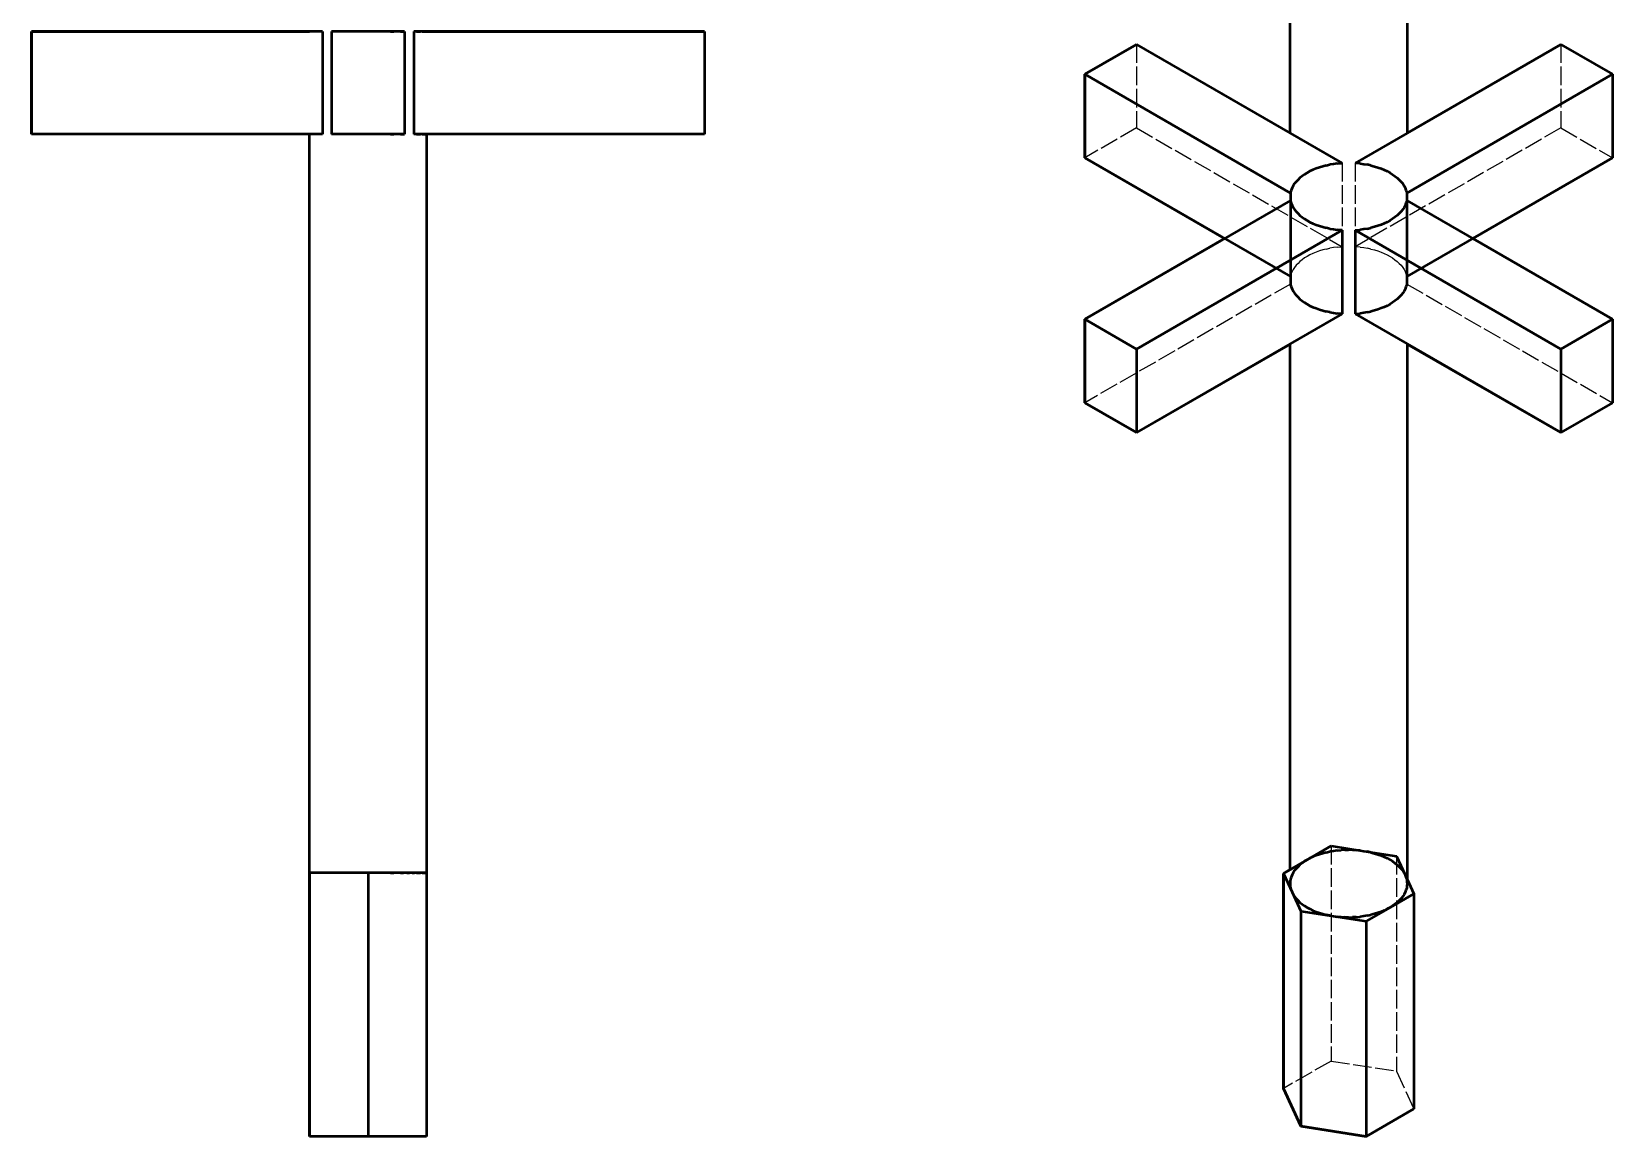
# Model space of a CAD drawing. Header units: millimetres. Extents: x 0 to 594, y 0 to 420.
# Drawn here: x 284 to 392, y 181.5 to 257 of the extents above; entities that cross this region are included whole.
import ezdxf

# ---------------------------------------------------------------- set-up
doc = ezdxf.new("R2010")
doc.units = ezdxf.units.MM
doc.linetypes.add('DASHED', pattern=[1.524, 1.27, -0.254])
doc.layers.add('OCULTA', color=8, linetype='DASHED', lineweight=25)
doc.layers.add('VISIBLE', color=7, linetype='CONTINUOUS', lineweight=50)

msp = doc.modelspace()

# ---------------------------------------------------------------- linework, layer by layer
at = {"layer": 'OCULTA'}
for p, q in [((283.97, 257), (283.97, 257)), ((303.85, 257), (283.97, 257)), ((283.97, 257), (283.97, 250)), ((302.97, 257), (302.98, 257)), ((302.98, 257), (303, 257)), ((303, 257), (303.05, 257)), ((303.05, 257), (303.11, 257)), ((303.11, 257), (303.18, 257)), ((303.18, 257), (303.27, 257)), ((303.38, 257), (303.27, 257)), ((303.38, 257), (303.5, 257)), ((303.5, 257), (303.64, 257)), ((303.8, 257), (303.64, 257)), ((303.85, 257), (303.8, 257)), ((303.85, 257), (303.85, 250)), ((304.47, 257), (304.47, 257)), ((304.47, 257), (304.53, 257)), ((304.47, 257), (304.47, 250)), ((309.47, 257), (304.47, 257)), ((304.47, 257), (304.47, 257)), ((304.47, 257), (304.47, 250)), ((304.53, 257), (304.75, 257)), ((304.97, 257), (304.75, 257)), ((305.2, 257), (304.97, 257)), ((305.2, 257), (305.44, 257)), ((305.68, 257), (305.44, 257)), ((305.93, 257), (305.68, 257)), ((306.19, 257), (305.93, 257)), ((306.45, 257), (306.19, 257)), ((306.71, 257), (306.45, 257)), ((306.97, 257), (306.71, 257)), ((307.23, 257), (306.97, 257)), ((307.49, 257), (307.23, 257)), ((307.75, 257), (307.49, 257)), ((308, 257), (307.75, 257)), ((308.25, 257), (308, 257)), ((308.5, 257), (308.25, 257)), ((308.74, 257), (308.5, 257)), ((308.97, 257), (308.74, 257)), ((309.19, 257), (308.97, 257)), ((309.4, 257), (309.19, 257)), ((309.47, 257), (309.4, 257)), ((309.47, 257), (309.47, 257)), ((309.47, 257), (309.47, 250)), ((309.47, 257), (309.47, 257)), ((309.47, 257), (309.47, 250)), ((329.97, 257), (310.09, 257)), ((310.14, 257), (310.09, 257)), ((310.09, 257), (310.09, 250)), ((310.29, 257), (310.14, 257)), ((310.43, 257), (310.29, 257)), ((310.56, 257), (310.43, 257)), ((310.66, 257), (310.56, 257)), ((310.76, 257), (310.66, 257)), ((310.83, 257), (310.76, 257)), ((310.89, 257), (310.83, 257)), ((310.93, 257), (310.89, 257)), ((310.96, 257), (310.93, 257)), ((310.97, 257), (310.96, 257)), ((329.97, 257), (329.97, 257)), ((329.97, 257), (329.97, 250)), ((359.5, 256.13), (359.5, 250.42)), ((388.5, 256.13), (388.5, 250.42)), ((283.97, 250), (283.97, 250)), ((303.85, 250), (283.97, 250)), ((302.97, 250), (302.98, 250)), ((302.98, 250), (303, 250)), ((303, 250), (303.05, 250)), ((303.05, 250), (303.11, 250)), ((303.11, 250), (303.18, 250)), ((303.18, 250), (303.27, 250)), ((303.38, 250), (303.27, 250)), ((303.38, 250), (303.5, 250)), ((303.5, 250), (303.64, 250)), ((303.8, 250), (303.64, 250)), ((303.85, 250), (303.8, 250)), ((304.47, 250), (304.47, 250)), ((304.47, 250), (304.53, 250)), ((309.47, 250), (304.47, 250)), ((304.47, 250), (304.47, 250)), ((304.53, 250), (304.75, 250)), ((304.97, 250), (304.75, 250)), ((305.2, 250), (304.97, 250)), ((305.2, 250), (305.44, 250)), ((305.68, 250), (305.44, 250)), ((305.93, 250), (305.68, 250)), ((306.19, 250), (305.93, 250)), ((306.45, 250), (306.19, 250)), ((306.71, 250), (306.45, 250)), ((306.97, 250), (306.71, 250)), ((307.23, 250), (306.97, 250)), ((307.49, 250), (307.23, 250)), ((307.75, 250), (307.49, 250)), ((308, 250), (307.75, 250)), ((308.25, 250), (308, 250)), ((308.5, 250), (308.25, 250)), ((308.74, 250), (308.5, 250)), ((308.97, 250), (308.74, 250)), ((309.19, 250), (308.97, 250)), ((309.4, 250), (309.19, 250)), ((309.47, 250), (309.4, 250)), ((309.47, 250), (309.47, 250)), ((309.47, 250), (309.47, 250)), ((329.97, 250), (310.09, 250)), ((310.14, 250), (310.09, 250)), ((310.29, 250), (310.14, 250)), ((310.43, 250), (310.29, 250)), ((310.56, 250), (310.43, 250)), ((310.66, 250), (310.56, 250)), ((310.76, 250), (310.66, 250)), ((310.83, 250), (310.76, 250)), ((310.89, 250), (310.83, 250)), ((310.93, 250), (310.89, 250)), ((310.96, 250), (310.93, 250)), ((310.97, 250), (310.96, 250)), ((329.97, 250), (329.97, 250)), ((359.5, 250.42), (355.97, 248.37)), ((359.5, 250.42), (373.56, 242.3)), ((388.5, 250.42), (374.44, 242.3)), ((388.5, 250.42), (392.03, 248.37)), ((373.56, 248.02), (373.56, 242.3)), ((374.44, 248.02), (374.44, 242.3)), ((372.23, 242.08), (372, 242.01)), ((372.47, 242.14), (372.23, 242.08)), ((372.47, 242.14), (372.71, 242.19)), ((372.96, 242.24), (372.71, 242.19)), ((373.22, 242.27), (372.96, 242.24)), ((373.22, 242.27), (373.48, 242.3)), ((373.48, 242.3), (373.56, 242.3)), ((374.52, 242.3), (374.44, 242.3)), ((374.78, 242.27), (374.52, 242.3)), ((374.78, 242.27), (375.04, 242.24)), ((375.04, 242.24), (375.29, 242.19)), ((375.53, 242.14), (375.29, 242.19)), ((375.53, 242.14), (375.77, 242.08)), ((375.77, 242.08), (376, 242.01)), ((370.41, 241.03), (370.3, 240.89)), ((370.54, 241.16), (370.41, 241.03)), ((370.67, 241.29), (370.54, 241.16)), ((370.83, 241.41), (370.67, 241.29)), ((370.99, 241.53), (370.83, 241.41)), ((371.17, 241.64), (370.99, 241.53)), ((371.36, 241.74), (371.17, 241.64)), ((371.56, 241.84), (371.36, 241.74)), ((371.78, 241.93), (371.56, 241.84)), ((372, 242.01), (371.78, 241.93)), ((376, 242.01), (376.22, 241.93)), ((376.22, 241.93), (376.44, 241.84)), ((376.44, 241.84), (376.64, 241.74)), ((376.64, 241.74), (376.83, 241.64)), ((376.83, 241.64), (377.01, 241.53)), ((377.01, 241.53), (377.17, 241.41)), ((377.17, 241.41), (377.33, 241.29)), ((377.33, 241.29), (377.46, 241.16)), ((377.46, 241.16), (377.59, 241.03)), ((377.59, 241.03), (377.7, 240.89)), ((370.08, 240.46), (370.03, 240.31)), ((370.03, 240.31), (370.03, 240.26)), ((370.14, 240.6), (370.08, 240.46)), ((370.21, 240.75), (370.14, 240.6)), ((370.3, 240.89), (370.21, 240.75)), ((377.7, 240.89), (377.79, 240.75)), ((377.79, 240.75), (377.86, 240.6)), ((377.86, 240.6), (377.92, 240.46)), ((377.92, 240.46), (377.97, 240.31)), ((377.97, 240.31), (377.97, 240.26)), ((370.03, 239.75), (355.97, 231.64)), ((377.97, 239.75), (392.03, 231.64)), ((372.8, 201.35), (372.8, 186.65)), ((377.27, 200.66), (377.27, 185.96)), ((302.97, 199.5), (302.97, 199.5)), ((302.97, 199.5), (302.98, 199.5)), ((304.97, 199.5), (302.97, 199.5)), ((302.97, 199.5), (302.97, 199.5)), ((302.97, 199.5), (302.97, 181.5)), ((302.98, 199.5), (303, 199.5)), ((303, 199.5), (303.05, 199.5)), ((303.05, 199.5), (303.11, 199.5)), ((303.11, 199.5), (303.18, 199.5)), ((303.18, 199.5), (303.27, 199.5)), ((303.38, 199.5), (303.27, 199.5)), ((303.38, 199.5), (303.5, 199.5)), ((303.5, 199.5), (303.64, 199.5)), ((303.8, 199.5), (303.64, 199.5)), ((303.8, 199.5), (303.96, 199.5)), ((304.14, 199.5), (303.96, 199.5)), ((304.14, 199.5), (304.33, 199.5)), ((304.53, 199.5), (304.33, 199.5)), ((304.53, 199.5), (304.75, 199.5)), ((304.97, 199.5), (304.75, 199.5)), ((306.97, 199.5), (304.97, 199.5)), ((305.2, 199.5), (304.97, 199.5)), ((305.2, 199.5), (305.44, 199.5)), ((305.68, 199.5), (305.44, 199.5)), ((305.93, 199.5), (305.68, 199.5)), ((306.19, 199.5), (305.93, 199.5)), ((306.45, 199.5), (306.19, 199.5)), ((306.71, 199.5), (306.45, 199.5)), ((306.97, 199.5), (306.71, 199.5)), ((307.23, 199.5), (306.97, 199.5)), ((308.97, 199.5), (306.97, 199.5)), ((306.97, 199.5), (306.97, 181.5)), ((307.49, 199.5), (307.23, 199.5)), ((307.75, 199.5), (307.49, 199.5)), ((308, 199.5), (307.75, 199.5)), ((308.25, 199.5), (308, 199.5)), ((308.5, 199.5), (308.25, 199.5)), ((308.74, 199.5), (308.5, 199.5)), ((308.97, 199.5), (308.74, 199.5)), ((310.97, 199.5), (308.97, 199.5)), ((309.19, 199.5), (308.97, 199.5)), ((309.4, 199.5), (309.19, 199.5)), ((309.61, 199.5), (309.4, 199.5)), ((309.8, 199.5), (309.61, 199.5)), ((309.98, 199.5), (309.8, 199.5)), ((310.14, 199.5), (309.98, 199.5)), ((310.29, 199.5), (310.14, 199.5)), ((310.43, 199.5), (310.29, 199.5)), ((310.56, 199.5), (310.43, 199.5)), ((310.66, 199.5), (310.56, 199.5)), ((310.76, 199.5), (310.66, 199.5)), ((310.83, 199.5), (310.76, 199.5)), ((310.89, 199.5), (310.83, 199.5)), ((310.93, 199.5), (310.89, 199.5)), ((310.96, 199.5), (310.93, 199.5)), ((310.97, 199.5), (310.96, 199.5)), ((310.97, 199.5), (310.97, 199.5)), ((310.97, 199.5), (310.97, 199.5)), ((310.97, 199.5), (310.97, 181.5)), ((372.8, 186.65), (369.54, 184.77)), ((372.8, 186.65), (377.27, 185.96)), ((377.27, 185.96), (378.46, 183.39)), ((302.97, 181.5), (302.97, 181.5)), ((306.97, 181.5), (302.97, 181.5)), ((310.97, 181.5), (306.97, 181.5)), ((310.97, 181.5), (310.97, 181.5))]:
    msp.add_line(p, q, dxfattribs=at)
at = {"layer": 'VISIBLE'}
for p, q in [((370, 250.07), (370, 276.48)), ((378, 276.48), (378, 250.07)), ((303.85, 257), (283.97, 257)), ((283.97, 257), (283.97, 250)), ((283.97, 257), (283.97, 257)), ((283.97, 257), (283.97, 257)), ((283.97, 257), (302.97, 257)), ((283.97, 250), (283.97, 257)), ((302.98, 257), (302.97, 257)), ((302.97, 257), (302.97, 257)), ((303, 257), (302.98, 257)), ((303.05, 257), (303, 257)), ((303.11, 257), (303.05, 257)), ((303.18, 257), (303.11, 257)), ((303.27, 257), (303.18, 257)), ((303.38, 257), (303.27, 257)), ((303.5, 257), (303.38, 257)), ((303.64, 257), (303.5, 257)), ((303.8, 257), (303.64, 257)), ((303.85, 257), (303.8, 257)), ((303.85, 257), (303.85, 250)), ((309.47, 257), (304.47, 257)), ((304.47, 257), (304.47, 250)), ((304.53, 257), (304.47, 257)), ((304.47, 257), (304.47, 250)), ((304.75, 257), (304.53, 257)), ((304.97, 257), (304.75, 257)), ((305.2, 257), (304.97, 257)), ((305.44, 257), (305.2, 257)), ((305.68, 257), (305.44, 257)), ((305.93, 257), (305.68, 257)), ((306.19, 257), (305.93, 257)), ((306.45, 257), (306.19, 257)), ((306.71, 257), (306.45, 257)), ((306.97, 257), (306.71, 257)), ((307.23, 257), (306.97, 257)), ((307.49, 257), (307.23, 257)), ((307.75, 257), (307.49, 257)), ((308, 257), (307.75, 257)), ((308.25, 257), (308, 257)), ((308.5, 257), (308.25, 257)), ((308.5, 257), (308.74, 257)), ((308.97, 257), (308.74, 257)), ((309.19, 257), (308.97, 257)), ((309.19, 257), (309.4, 257)), ((309.4, 257), (309.47, 257)), ((309.47, 257), (309.47, 250)), ((309.47, 257), (309.47, 250)), ((329.97, 257), (310.09, 257)), ((310.14, 257), (310.09, 257)), ((310.09, 257), (310.09, 250)), ((310.29, 257), (310.14, 257)), ((310.29, 257), (310.43, 257)), ((310.43, 257), (310.56, 257)), ((310.66, 257), (310.56, 257)), ((310.66, 257), (310.76, 257)), ((310.76, 257), (310.83, 257)), ((310.83, 257), (310.89, 257)), ((310.89, 257), (310.93, 257)), ((310.93, 257), (310.96, 257)), ((310.96, 257), (310.97, 257)), ((310.97, 257), (310.97, 257)), ((310.97, 257), (329.97, 257)), ((329.97, 257), (329.97, 250)), ((329.97, 257), (329.97, 257)), ((329.97, 257), (329.97, 257)), ((329.97, 257), (329.97, 250)), ((359.5, 256.13), (355.97, 254.09)), ((355.97, 254.09), (359.5, 256.13)), ((359.5, 256.13), (373.56, 248.02)), ((359.5, 256.13), (359.5, 256.13)), ((359.5, 256.13), (359.5, 256.13)), ((359.5, 256.13), (370, 250.07)), ((388.5, 256.13), (374.44, 248.02)), ((378, 250.07), (388.5, 256.13)), ((388.5, 256.13), (392.03, 254.09)), ((388.5, 256.13), (388.5, 256.13)), ((388.5, 256.13), (388.5, 256.13)), ((388.5, 256.13), (392.03, 254.09)), ((355.97, 254.09), (355.97, 248.37)), ((355.97, 254.09), (370.03, 245.97)), ((355.97, 248.37), (355.97, 254.09)), ((355.97, 254.09), (355.97, 254.09)), ((355.97, 254.09), (355.97, 254.09)), ((392.03, 254.09), (377.97, 245.97)), ((392.03, 254.09), (392.03, 248.37)), ((392.03, 254.09), (392.03, 254.09)), ((392.03, 254.09), (392.03, 254.09)), ((392.03, 254.09), (392.03, 248.37)), ((303.85, 250), (283.97, 250)), ((302.97, 250), (283.97, 250)), ((283.97, 250), (283.97, 250)), ((283.97, 250), (283.97, 250)), ((302.98, 250), (302.97, 250)), ((302.97, 181.5), (302.97, 250)), ((302.97, 250), (302.97, 250)), ((302.97, 250), (302.97, 250)), ((302.97, 250), (302.97, 250)), ((302.97, 250), (302.97, 250)), ((302.97, 250), (302.97, 250)), ((302.97, 250), (302.97, 250)), ((302.97, 250), (302.97, 250)), ((302.97, 250), (302.97, 250)), ((302.97, 250), (302.97, 250)), ((302.97, 250), (302.97, 250)), ((302.97, 250), (302.97, 250)), ((302.97, 250), (302.97, 250)), ((302.97, 250), (302.97, 250)), ((302.97, 250), (302.97, 250)), ((302.97, 250), (302.97, 250)), ((302.97, 250), (302.97, 250)), ((303, 250), (302.98, 250)), ((303.05, 250), (303, 250)), ((303.11, 250), (303.05, 250)), ((303.18, 250), (303.11, 250)), ((303.27, 250), (303.18, 250)), ((303.38, 250), (303.27, 250)), ((303.5, 250), (303.38, 250)), ((303.64, 250), (303.5, 250)), ((303.8, 250), (303.64, 250)), ((303.85, 250), (303.8, 250)), ((309.47, 250), (304.47, 250)), ((304.53, 250), (304.47, 250)), ((304.75, 250), (304.53, 250)), ((304.97, 250), (304.75, 250)), ((305.2, 250), (304.97, 250)), ((305.44, 250), (305.2, 250)), ((305.68, 250), (305.44, 250)), ((305.93, 250), (305.68, 250)), ((306.19, 250), (305.93, 250)), ((306.45, 250), (306.19, 250)), ((306.71, 250), (306.45, 250)), ((306.97, 250), (306.71, 250)), ((307.23, 250), (306.97, 250)), ((307.49, 250), (307.23, 250)), ((307.75, 250), (307.49, 250)), ((308, 250), (307.75, 250)), ((308.25, 250), (308, 250)), ((308.5, 250), (308.25, 250)), ((308.5, 250), (308.74, 250)), ((308.97, 250), (308.74, 250)), ((309.19, 250), (308.97, 250)), ((309.19, 250), (309.4, 250)), ((309.4, 250), (309.47, 250)), ((329.97, 250), (310.09, 250)), ((310.14, 250), (310.09, 250)), ((310.29, 250), (310.14, 250)), ((310.29, 250), (310.43, 250)), ((310.43, 250), (310.56, 250)), ((310.66, 250), (310.56, 250)), ((310.66, 250), (310.76, 250)), ((310.76, 250), (310.83, 250)), ((310.83, 250), (310.89, 250)), ((310.89, 250), (310.93, 250)), ((310.93, 250), (310.96, 250)), ((310.96, 250), (310.97, 250)), ((329.97, 250), (310.97, 250)), ((310.97, 250), (310.97, 250)), ((310.97, 250), (310.97, 250)), ((310.97, 250), (310.97, 250)), ((310.97, 250), (310.97, 250)), ((310.97, 250), (310.97, 250)), ((310.97, 250), (310.97, 250)), ((310.97, 250), (310.97, 250)), ((310.97, 250), (310.97, 250)), ((310.97, 250), (310.97, 250)), ((310.97, 250), (310.97, 250)), ((310.97, 250), (310.97, 250)), ((310.97, 250), (310.97, 250)), ((310.97, 250), (310.97, 250)), ((310.97, 250), (310.97, 250)), ((310.97, 250), (310.97, 250)), ((310.97, 250), (310.97, 250)), ((310.97, 250), (310.97, 181.5)), ((329.97, 250), (329.97, 250)), ((329.97, 250), (329.97, 250)), ((370, 250.07), (370, 250.07)), ((370, 250.07), (370, 250.07)), ((370, 250.07), (370, 250.07)), ((370, 250.07), (370, 250.07)), ((370, 250.07), (370, 250.07)), ((370, 250.07), (370, 250.07)), ((370, 250.07), (370, 250.07)), ((370, 250.07), (370, 250.07)), ((370, 250.07), (370, 250.07)), ((370, 250.07), (370, 250.07)), ((370, 250.07), (370, 250.07)), ((370, 250.07), (370, 250.07)), ((370, 250.07), (370, 250.07)), ((370, 250.07), (370, 250.07)), ((370, 250.07), (370, 250.07)), ((370, 250.07), (370, 250.07)), ((370, 250.07), (370, 250.07)), ((370, 250.07), (370, 250.07)), ((370, 250.07), (370, 250.07)), ((370, 250.07), (370, 250.07)), ((370, 250.07), (370, 250.07)), ((378, 250.07), (378, 250.07)), ((378, 250.07), (378, 250.07)), ((378, 250.07), (378, 250.07)), ((378, 250.07), (378, 250.07)), ((378, 250.07), (378, 250.07)), ((378, 250.07), (378, 250.07)), ((378, 250.07), (378, 250.07)), ((378, 250.07), (378, 250.07)), ((378, 250.07), (378, 250.07)), ((378, 250.07), (378, 250.07)), ((378, 250.07), (378, 250.07)), ((378, 250.07), (378, 250.07)), ((378, 250.07), (378, 250.07)), ((378, 250.07), (378, 250.07)), ((378, 250.07), (378, 250.07)), ((378, 250.07), (378, 250.07)), ((378, 250.07), (378, 250.07)), ((378, 250.07), (378, 250.07)), ((378, 250.07), (378, 250.07)), ((378, 250.07), (378, 250.07)), ((378, 250.07), (378, 250.07)), ((355.97, 248.37), (370.03, 240.26)), ((365.51, 242.86), (355.97, 248.37)), ((355.97, 248.37), (355.97, 248.37)), ((355.97, 248.37), (355.97, 248.37)), ((371.56, 247.55), (371.36, 247.46)), ((371.78, 247.64), (371.56, 247.55)), ((372, 247.72), (371.78, 247.64)), ((372.23, 247.79), (372, 247.72)), ((372.47, 247.85), (372.23, 247.79)), ((372.47, 247.85), (372.71, 247.91)), ((372.96, 247.95), (372.71, 247.91)), ((373.22, 247.99), (372.96, 247.95)), ((373.22, 247.99), (373.48, 248.01)), ((373.48, 248.01), (373.56, 248.02)), ((374.52, 248.01), (374.44, 248.02)), ((374.78, 247.99), (374.52, 248.01)), ((374.78, 247.99), (375.04, 247.95)), ((375.04, 247.95), (375.29, 247.91)), ((375.53, 247.85), (375.29, 247.91)), ((375.53, 247.85), (375.77, 247.79)), ((375.77, 247.79), (376, 247.72)), ((376, 247.72), (376.22, 247.64)), ((376.22, 247.64), (376.44, 247.55)), ((376.44, 247.55), (376.64, 247.46)), ((392.03, 248.37), (377.97, 240.26)), ((392.03, 248.37), (382.49, 242.86)), ((392.03, 248.37), (392.03, 248.37)), ((392.03, 248.37), (392.03, 248.37)), ((370.21, 246.46), (370.14, 246.32)), ((370.3, 246.61), (370.21, 246.46)), ((370.41, 246.74), (370.3, 246.61)), ((370.54, 246.88), (370.41, 246.74)), ((370.67, 247), (370.54, 246.88)), ((370.83, 247.13), (370.67, 247)), ((370.99, 247.24), (370.83, 247.13)), ((371.17, 247.35), (370.99, 247.24)), ((371.36, 247.46), (371.17, 247.35)), ((376.64, 247.46), (376.83, 247.35)), ((376.83, 247.35), (377.01, 247.24)), ((377.01, 247.24), (377.17, 247.13)), ((377.17, 247.13), (377.33, 247)), ((377.33, 247), (377.46, 246.88)), ((377.46, 246.88), (377.59, 246.74)), ((377.59, 246.74), (377.7, 246.61)), ((377.7, 246.61), (377.79, 246.46)), ((377.79, 246.46), (377.86, 246.32)), ((370.03, 245.47), (355.97, 237.35)), ((370.08, 246.17), (370.03, 246.02)), ((370.03, 246.02), (370.03, 245.97)), ((370.03, 245.97), (370.03, 240.26)), ((370.03, 245.47), (370.03, 245.42)), ((370.03, 245.47), (370.03, 239.75)), ((370.03, 245.42), (370.08, 245.27)), ((370.14, 246.32), (370.08, 246.17)), ((377.86, 246.32), (377.92, 246.17)), ((377.92, 246.17), (377.97, 246.02)), ((377.97, 245.42), (377.92, 245.27)), ((377.97, 246.02), (377.97, 245.97)), ((377.97, 245.97), (377.97, 240.26)), ((377.97, 245.47), (377.97, 245.42)), ((377.97, 245.47), (377.97, 239.75)), ((377.97, 245.47), (392.03, 237.35)), ((370.08, 245.27), (370.14, 245.12)), ((370.14, 245.12), (370.21, 244.98)), ((370.21, 244.98), (370.3, 244.84)), ((370.3, 244.84), (370.41, 244.7)), ((370.41, 244.7), (370.54, 244.57)), ((370.54, 244.57), (370.67, 244.44)), ((370.67, 244.44), (370.83, 244.32)), ((370.83, 244.32), (370.99, 244.2)), ((377.17, 244.32), (377.01, 244.2)), ((377.33, 244.44), (377.17, 244.32)), ((377.46, 244.57), (377.33, 244.44)), ((377.59, 244.7), (377.46, 244.57)), ((377.7, 244.84), (377.59, 244.7)), ((377.79, 244.98), (377.7, 244.84)), ((377.86, 245.12), (377.79, 244.98)), ((377.92, 245.27), (377.86, 245.12)), ((373.56, 243.43), (359.5, 235.31)), ((370.99, 244.2), (371.17, 244.09)), ((371.17, 244.09), (371.36, 243.98)), ((371.36, 243.98), (371.56, 243.89)), ((371.56, 243.89), (371.78, 243.8)), ((371.78, 243.8), (372, 243.72)), ((372, 243.72), (372.23, 243.65)), ((372.23, 243.65), (372.47, 243.59)), ((372.71, 243.53), (372.47, 243.59)), ((372.71, 243.53), (372.96, 243.49)), ((372.96, 243.49), (373.22, 243.46)), ((373.48, 243.43), (373.22, 243.46)), ((373.56, 243.43), (373.48, 243.43)), ((373.56, 243.43), (373.56, 237.71)), ((374.44, 243.43), (374.52, 243.43)), ((374.44, 243.43), (374.44, 237.71)), ((374.44, 243.43), (388.5, 235.31)), ((374.52, 243.43), (374.78, 243.46)), ((375.04, 243.49), (374.78, 243.46)), ((375.29, 243.53), (375.04, 243.49)), ((375.29, 243.53), (375.53, 243.59)), ((375.77, 243.65), (375.53, 243.59)), ((376, 243.72), (375.77, 243.65)), ((376.22, 243.8), (376, 243.72)), ((376.44, 243.89), (376.22, 243.8)), ((376.64, 243.98), (376.44, 243.89)), ((376.83, 244.09), (376.64, 243.98)), ((377.01, 244.2), (376.83, 244.09)), ((355.97, 237.35), (365.51, 242.86)), ((365.51, 242.86), (365.51, 242.86)), ((365.51, 242.86), (365.51, 242.86)), ((365.51, 242.86), (365.51, 242.86)), ((365.51, 242.86), (365.51, 242.86)), ((365.51, 242.86), (365.51, 242.86)), ((365.51, 242.86), (365.51, 242.86)), ((365.51, 242.86), (365.51, 242.86)), ((365.51, 242.86), (365.51, 242.86)), ((365.51, 242.86), (365.51, 242.86)), ((365.51, 242.86), (365.51, 242.86)), ((365.51, 242.86), (365.51, 242.86)), ((365.51, 242.86), (365.51, 242.86)), ((365.51, 242.86), (365.51, 242.86)), ((365.51, 242.86), (365.51, 242.86)), ((365.51, 242.86), (365.51, 242.86)), ((365.51, 242.86), (365.51, 242.86)), ((365.51, 242.86), (365.51, 242.86)), ((365.51, 242.86), (365.51, 242.86)), ((365.51, 242.86), (365.51, 242.86)), ((365.51, 242.86), (365.51, 242.86)), ((365.51, 242.86), (365.51, 242.86)), ((382.49, 242.86), (382.49, 242.86)), ((382.49, 242.86), (382.49, 242.86)), ((382.49, 242.86), (382.49, 242.86)), ((382.49, 242.86), (382.49, 242.86)), ((382.49, 242.86), (382.49, 242.86)), ((382.49, 242.86), (382.49, 242.86)), ((382.49, 242.86), (382.49, 242.86)), ((382.49, 242.86), (382.49, 242.86)), ((382.49, 242.86), (382.49, 242.86)), ((382.49, 242.86), (382.49, 242.86)), ((382.49, 242.86), (382.49, 242.86)), ((382.49, 242.86), (382.49, 242.86)), ((382.49, 242.86), (382.49, 242.86)), ((382.49, 242.86), (382.49, 242.86)), ((382.49, 242.86), (382.49, 242.86)), ((382.49, 242.86), (382.49, 242.86)), ((382.49, 242.86), (382.49, 242.86)), ((382.49, 242.86), (382.49, 242.86)), ((382.49, 242.86), (382.49, 242.86)), ((382.49, 242.86), (382.49, 242.86)), ((382.49, 242.86), (382.49, 242.86)), ((382.49, 242.86), (392.03, 237.35)), ((370.03, 239.75), (370.03, 239.7)), ((370.03, 239.7), (370.08, 239.56)), ((370.08, 239.56), (370.14, 239.41)), ((370.14, 239.41), (370.21, 239.26)), ((370.21, 239.26), (370.3, 239.12)), ((370.3, 239.12), (370.41, 238.98)), ((370.41, 238.98), (370.54, 238.85)), ((370.54, 238.85), (370.67, 238.72)), ((377.46, 238.85), (377.33, 238.72)), ((377.59, 238.98), (377.46, 238.85)), ((377.7, 239.12), (377.59, 238.98)), ((377.79, 239.26), (377.7, 239.12)), ((377.86, 239.41), (377.79, 239.26)), ((377.92, 239.56), (377.86, 239.41)), ((377.97, 239.7), (377.92, 239.56)), ((377.97, 239.75), (377.97, 239.7)), ((370.67, 238.72), (370.83, 238.6)), ((370.83, 238.6), (370.99, 238.48)), ((370.99, 238.48), (371.17, 238.37)), ((371.17, 238.37), (371.36, 238.27)), ((371.36, 238.27), (371.56, 238.17)), ((371.56, 238.17), (371.78, 238.09)), ((371.78, 238.09), (372, 238.01)), ((372, 238.01), (372.23, 237.93)), ((372.23, 237.93), (372.47, 237.87)), ((372.71, 237.82), (372.47, 237.87)), ((372.71, 237.82), (372.96, 237.78)), ((372.96, 237.78), (373.22, 237.74)), ((373.48, 237.72), (373.22, 237.74)), ((374.52, 237.72), (374.78, 237.74)), ((375.04, 237.78), (374.78, 237.74)), ((375.29, 237.82), (375.04, 237.78)), ((375.29, 237.82), (375.53, 237.87)), ((375.77, 237.93), (375.53, 237.87)), ((376, 238.01), (375.77, 237.93)), ((376.22, 238.09), (376, 238.01)), ((376.44, 238.17), (376.22, 238.09)), ((376.64, 238.27), (376.44, 238.17)), ((376.83, 238.37), (376.64, 238.27)), ((377.01, 238.48), (376.83, 238.37)), ((377.17, 238.6), (377.01, 238.48)), ((377.33, 238.72), (377.17, 238.6)), ((355.97, 237.35), (355.97, 231.64)), ((355.97, 237.35), (359.5, 235.31)), ((355.97, 231.64), (355.97, 237.35)), ((355.97, 237.35), (355.97, 237.35)), ((355.97, 237.35), (355.97, 237.35)), ((373.56, 237.71), (359.5, 229.6)), ((373.56, 237.71), (373.48, 237.72)), ((374.44, 237.71), (374.52, 237.72)), ((374.44, 237.71), (388.5, 229.6)), ((392.03, 237.35), (388.5, 235.31)), ((392.03, 237.35), (392.03, 231.64)), ((392.03, 237.35), (392.03, 237.35)), ((392.03, 237.35), (392.03, 237.35)), ((392.03, 237.35), (392.03, 231.64)), ((370, 235.65), (359.5, 229.6)), ((370, 235.65), (370, 235.65)), ((370, 235.65), (370, 235.65)), ((370, 235.65), (370, 235.65)), ((370, 235.65), (370, 235.65)), ((370, 235.65), (370, 235.65)), ((370, 235.65), (370, 235.65)), ((370, 235.65), (370, 235.65)), ((370, 235.65), (370, 235.65)), ((370, 235.65), (370, 235.65)), ((370, 235.65), (370, 235.65)), ((370, 235.65), (370, 235.65)), ((370, 235.65), (370, 235.65)), ((370, 235.65), (370, 235.65)), ((370, 235.65), (370, 235.65)), ((370, 199.73), (370, 235.65)), ((370, 235.65), (370, 235.65)), ((370, 235.65), (370, 235.65)), ((370, 235.65), (370, 235.65)), ((370, 235.65), (370, 235.65)), ((370, 235.65), (370, 235.65)), ((370, 235.65), (370, 235.65)), ((370, 235.65), (370, 235.65)), ((388.5, 229.6), (378, 235.65)), ((378, 235.65), (378, 235.65)), ((378, 235.65), (378, 235.65)), ((378, 235.65), (378, 235.65)), ((378, 235.65), (378, 235.65)), ((378, 235.65), (378, 235.65)), ((378, 235.65), (378, 235.65)), ((378, 235.65), (378, 235.65)), ((378, 235.65), (378, 235.65)), ((378, 235.65), (378, 235.65)), ((378, 235.65), (378, 235.65)), ((378, 235.65), (378, 235.65)), ((378, 235.65), (378, 235.65)), ((378, 235.65), (378, 235.65)), ((378, 235.65), (378, 235.65)), ((378, 235.65), (378, 235.65)), ((378, 235.65), (378, 235.65)), ((378, 235.65), (378, 235.65)), ((378, 235.65), (378, 235.65)), ((378, 235.65), (378, 235.65)), ((378, 235.65), (378, 235.65)), ((378, 235.65), (378, 235.65)), ((378, 235.65), (378, 199.08)), ((359.5, 235.31), (359.5, 229.6)), ((388.5, 235.31), (388.5, 229.6)), ((355.97, 231.64), (359.5, 229.6)), ((355.97, 231.64), (355.97, 231.64)), ((359.5, 229.6), (355.97, 231.64)), ((355.97, 231.64), (355.97, 231.64)), ((392.03, 231.64), (388.5, 229.6)), ((392.03, 231.64), (388.5, 229.6)), ((392.03, 231.64), (392.03, 231.64)), ((392.03, 231.64), (392.03, 231.64)), ((359.5, 229.6), (359.5, 229.6)), ((359.5, 229.6), (359.5, 229.6)), ((388.5, 229.6), (388.5, 229.6)), ((388.5, 229.6), (388.5, 229.6)), ((372.8, 201.35), (371.17, 200.41)), ((372.96, 201), (372.71, 200.96)), ((372.8, 201.35), (375.04, 201)), ((373.22, 201.04), (372.96, 201)), ((373.22, 201.04), (373.48, 201.06)), ((373.74, 201.08), (373.48, 201.06)), ((373.74, 201.08), (374, 201.08)), ((374.26, 201.08), (374, 201.08)), ((374.26, 201.08), (374.52, 201.06)), ((374.78, 201.04), (374.52, 201.06)), ((374.78, 201.04), (375.04, 201)), ((375.04, 201), (375.29, 200.96)), ((375.04, 201), (377.27, 200.66)), ((371.17, 200.41), (369.54, 199.46)), ((370.54, 199.93), (370.41, 199.79)), ((370.67, 200.06), (370.54, 199.93)), ((370.83, 200.18), (370.67, 200.06)), ((370.99, 200.3), (370.83, 200.18)), ((371.17, 200.41), (370.99, 200.3)), ((371.36, 200.51), (371.17, 200.41)), ((371.56, 200.6), (371.36, 200.51)), ((371.78, 200.69), (371.56, 200.6)), ((372, 200.77), (371.78, 200.69)), ((372.23, 200.84), (372, 200.77)), ((372.47, 200.91), (372.23, 200.84)), ((372.47, 200.91), (372.71, 200.96)), ((375.53, 200.91), (375.29, 200.96)), ((375.53, 200.91), (375.77, 200.84)), ((375.77, 200.84), (376, 200.77)), ((376, 200.77), (376.22, 200.69)), ((376.22, 200.69), (376.44, 200.6)), ((376.44, 200.6), (376.64, 200.51)), ((376.64, 200.51), (376.83, 200.41)), ((376.83, 200.41), (377.01, 200.3)), ((377.01, 200.3), (377.17, 200.18)), ((377.17, 200.18), (377.33, 200.06)), ((377.27, 200.66), (377.86, 199.37)), ((377.33, 200.06), (377.46, 199.93)), ((377.46, 199.93), (377.59, 199.79)), ((304.97, 199.5), (302.97, 199.5)), ((302.97, 199.5), (302.97, 181.5)), ((302.98, 199.5), (302.97, 199.5)), ((303, 199.5), (302.98, 199.5)), ((303.05, 199.5), (303, 199.5)), ((303.11, 199.5), (303.05, 199.5)), ((303.18, 199.5), (303.11, 199.5)), ((303.27, 199.5), (303.18, 199.5)), ((303.38, 199.5), (303.27, 199.5)), ((303.5, 199.5), (303.38, 199.5)), ((303.64, 199.5), (303.5, 199.5)), ((303.8, 199.5), (303.64, 199.5)), ((303.96, 199.5), (303.8, 199.5)), ((304.14, 199.5), (303.96, 199.5)), ((304.33, 199.5), (304.14, 199.5)), ((304.53, 199.5), (304.33, 199.5)), ((304.75, 199.5), (304.53, 199.5)), ((304.97, 199.5), (304.75, 199.5)), ((306.97, 199.5), (304.97, 199.5)), ((305.2, 199.5), (304.97, 199.5)), ((305.44, 199.5), (305.2, 199.5)), ((305.68, 199.5), (305.44, 199.5)), ((305.93, 199.5), (305.68, 199.5)), ((306.19, 199.5), (305.93, 199.5)), ((306.45, 199.5), (306.19, 199.5)), ((306.71, 199.5), (306.45, 199.5)), ((306.97, 199.5), (306.71, 199.5)), ((308.97, 199.5), (306.97, 199.5)), ((307.23, 199.5), (306.97, 199.5)), ((306.97, 199.5), (306.97, 181.5)), ((307.49, 199.5), (307.23, 199.5)), ((307.75, 199.5), (307.49, 199.5)), ((308, 199.5), (307.75, 199.5)), ((308.25, 199.5), (308, 199.5)), ((308.5, 199.5), (308.25, 199.5)), ((308.5, 199.5), (308.74, 199.5)), ((308.97, 199.5), (308.74, 199.5)), ((310.97, 199.5), (308.97, 199.5)), ((309.19, 199.5), (308.97, 199.5)), ((309.19, 199.5), (309.4, 199.5)), ((309.61, 199.5), (309.4, 199.5)), ((309.61, 199.5), (309.8, 199.5)), ((309.98, 199.5), (309.8, 199.5)), ((309.98, 199.5), (310.14, 199.5)), ((310.29, 199.5), (310.14, 199.5)), ((310.29, 199.5), (310.43, 199.5)), ((310.43, 199.5), (310.56, 199.5)), ((310.66, 199.5), (310.56, 199.5)), ((310.66, 199.5), (310.76, 199.5)), ((310.76, 199.5), (310.83, 199.5)), ((310.83, 199.5), (310.89, 199.5)), ((310.89, 199.5), (310.93, 199.5)), ((310.93, 199.5), (310.96, 199.5)), ((310.96, 199.5), (310.97, 199.5)), ((310.97, 199.5), (310.97, 181.5)), ((369.54, 199.46), (370, 199.73)), ((369.54, 199.46), (370.14, 198.18)), ((369.54, 199.46), (369.54, 184.77)), ((369.54, 184.77), (369.54, 199.46)), ((369.54, 199.46), (369.54, 199.46)), ((369.54, 199.46), (369.54, 199.46)), ((370, 199.73), (370, 199.73)), ((370, 199.73), (370, 199.73)), ((370, 199.73), (370, 199.73)), ((370, 199.73), (370, 199.73)), ((370, 199.73), (370, 199.73)), ((370, 199.73), (370, 199.73)), ((370, 199.73), (370, 199.73)), ((370, 199.73), (370, 199.73)), ((370, 199.73), (370, 199.73)), ((370, 199.73), (370, 199.73)), ((370, 199.73), (370, 199.73)), ((370.01, 198.92), (370, 198.77)), ((370.03, 199.07), (370.01, 198.92)), ((370.08, 199.22), (370.03, 199.07)), ((370.14, 199.37), (370.08, 199.22)), ((370.21, 199.52), (370.14, 199.37)), ((370.3, 199.66), (370.21, 199.52)), ((370.41, 199.79), (370.3, 199.66)), ((377.59, 199.79), (377.7, 199.66)), ((377.7, 199.66), (377.79, 199.52)), ((377.79, 199.52), (377.86, 199.37)), ((377.86, 199.37), (377.92, 199.22)), ((377.86, 199.37), (378.46, 198.08)), ((377.92, 199.22), (377.97, 199.07)), ((377.97, 199.07), (377.99, 198.92)), ((377.99, 198.92), (378, 198.77)), ((378, 199.08), (378, 199.08)), ((378, 199.08), (378, 199.08)), ((378, 199.08), (378, 199.08)), ((378, 199.08), (378, 199.08)), ((378, 199.08), (378.46, 198.08)), ((370, 198.77), (370.01, 198.62)), ((370.01, 198.62), (370.03, 198.47)), ((370.03, 198.47), (370.08, 198.32)), ((370.08, 198.32), (370.14, 198.18)), ((370.14, 198.18), (370.21, 198.03)), ((370.14, 198.18), (370.73, 196.89)), ((370.21, 198.03), (370.3, 197.89)), ((370.3, 197.89), (370.41, 197.75)), ((378.46, 198.08), (376.83, 197.14)), ((377.7, 197.89), (377.59, 197.75)), ((377.79, 198.03), (377.7, 197.89)), ((377.86, 198.18), (377.79, 198.03)), ((377.92, 198.32), (377.86, 198.18)), ((377.97, 198.47), (377.92, 198.32)), ((377.99, 198.62), (377.97, 198.47)), ((378, 198.77), (377.99, 198.62)), ((378.46, 198.08), (378.46, 183.39)), ((378.46, 198.08), (378.46, 198.08)), ((378.46, 198.08), (378.46, 198.08)), ((378.46, 198.08), (378.46, 183.39)), ((370.41, 197.75), (370.54, 197.62)), ((370.54, 197.62), (370.67, 197.49)), ((370.67, 197.49), (370.83, 197.37)), ((370.73, 196.89), (372.96, 196.54)), ((370.73, 196.89), (370.73, 182.19)), ((370.83, 197.37), (370.99, 197.25)), ((370.99, 197.25), (371.17, 197.14)), ((371.17, 197.14), (371.36, 197.04)), ((371.36, 197.04), (371.56, 196.94)), ((371.56, 196.94), (371.78, 196.85)), ((371.78, 196.85), (372, 196.77)), ((372, 196.77), (372.23, 196.7)), ((372.23, 196.7), (372.47, 196.64)), ((376.83, 197.14), (375.2, 196.2)), ((375.77, 196.7), (375.53, 196.64)), ((376, 196.77), (375.77, 196.7)), ((376.22, 196.85), (376, 196.77)), ((376.44, 196.94), (376.22, 196.85)), ((376.64, 197.04), (376.44, 196.94)), ((376.83, 197.14), (376.64, 197.04)), ((377.01, 197.25), (376.83, 197.14)), ((377.17, 197.37), (377.01, 197.25)), ((377.33, 197.49), (377.17, 197.37)), ((377.46, 197.62), (377.33, 197.49)), ((377.59, 197.75), (377.46, 197.62)), ((372.71, 196.59), (372.47, 196.64)), ((372.71, 196.59), (372.96, 196.54)), ((372.96, 196.54), (373.22, 196.51)), ((372.96, 196.54), (375.2, 196.2)), ((373.48, 196.48), (373.22, 196.51)), ((373.48, 196.48), (373.74, 196.47)), ((374, 196.46), (373.74, 196.47)), ((374, 196.46), (374.26, 196.47)), ((374.52, 196.48), (374.26, 196.47)), ((374.52, 196.48), (374.78, 196.51)), ((375.04, 196.54), (374.78, 196.51)), ((375.29, 196.59), (375.04, 196.54)), ((375.2, 196.2), (375.2, 181.5)), ((375.29, 196.59), (375.53, 196.64)), ((369.54, 184.77), (370.73, 182.19)), ((370.73, 182.19), (369.54, 184.77)), ((369.54, 184.77), (369.54, 184.77)), ((369.54, 184.77), (369.54, 184.77)), ((378.46, 183.39), (375.2, 181.5)), ((378.46, 183.39), (375.2, 181.5)), ((378.46, 183.39), (378.46, 183.39)), ((378.46, 183.39), (378.46, 183.39)), ((370.73, 182.19), (375.2, 181.5)), ((375.2, 181.5), (370.73, 182.19)), ((370.73, 182.19), (370.73, 182.19)), ((370.73, 182.19), (370.73, 182.19)), ((306.97, 181.5), (302.97, 181.5)), ((310.97, 181.5), (302.97, 181.5)), ((302.97, 181.5), (302.97, 181.5)), ((302.97, 181.5), (302.97, 181.5)), ((310.97, 181.5), (306.97, 181.5)), ((310.97, 181.5), (310.97, 181.5)), ((310.97, 181.5), (310.97, 181.5)), ((375.2, 181.5), (375.2, 181.5)), ((375.2, 181.5), (375.2, 181.5))]:
    msp.add_line(p, q, dxfattribs=at)

doc.saveas('drawing.dxf')
